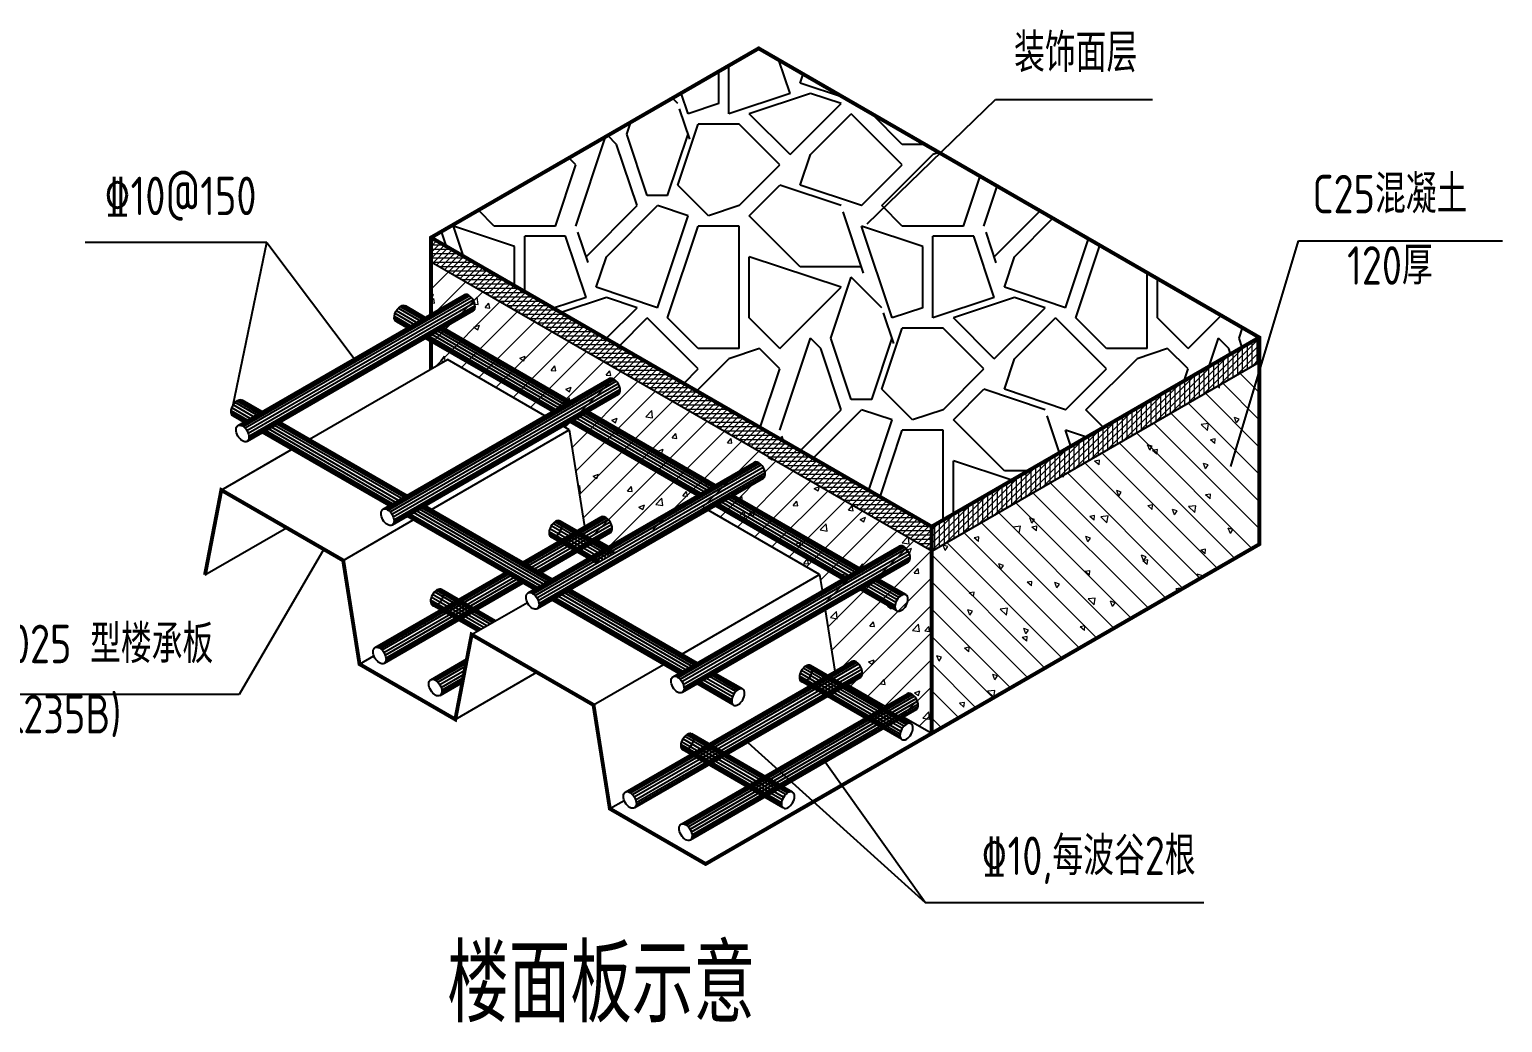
# Model space of a CAD drawing. Extents: x 180850 to 1399066, y 48356 to 327880.
# Drawn here: x 636284 to 653511, y 155630 to 167243 of the extents above; entities that cross this region are included whole.
import ezdxf
from ezdxf.enums import TextEntityAlignment as Align

# ---------------------------------------------------------------- set-up
doc = ezdxf.new("R2010")
doc.units = 0
doc.header["$LTSCALE"] = 1000
for name, color, linetype in [('NUM', 7, 'Continuous'), ('PZ', 202, 'Continuous'), ('REIN', 1, 'Continuous'), ('TEXT', 7, 'Continuous'), ('THICK', 6, 'Continuous'), ('YCX', 90, 'Continuous')]:
    doc.layers.add(name, color=color, linetype=linetype)
doc.layers.add('轮廓线', color=3, linetype='Continuous', lineweight=9)
doc.styles.add('TSSD_Norm', font='tssdeng.shx', dxfattribs={"bigfont": 'hztxt.shx'})

msp = doc.modelspace()

# ---------------------------------------------------------------- hatches: boundary and pattern name
at = {"layer": '轮廓线'}
h = msp.add_hatch(dxfattribs=at)
h.set_pattern_fill('木板', color=72, scale=40.5, style=0)
h.set_pattern_definition([(0, (508552.78, 203605.004), (0, 50.625), []), (45, (508552.78, 203605.004), (-35.79728, 35.79728), [])])
h.paths.add_polyline_path([(646834.98, 161141.8), (646834.98, 161429.49), (640980.13, 164809.78), (640980.13, 164522.09)])
h = msp.add_hatch(dxfattribs=at)
h.set_pattern_fill('木板', color=72, scale=45, angle=45, style=0)
h.set_pattern_definition([(45, (508552.78, 203605.004), (-39.774756, 39.774756), []), (90, (508552.78, 203605.004), (-56.25, 1e-14), [])])
h.paths.add_polyline_path([(650666.35, 163353.84), (650666.35, 163455.21, -0.72674955), (650655.78, 163487.78, -0.15824556), (650666.35, 163491.21), (650666.35, 163641.53), (646834.98, 161429.49), (646834.98, 161141.8)])

# ---------------------------------------------------------------- linework, layer by layer
at = {"layer": 'PZ', "color": 72, "true_color": 0x62cf02}
for p, q in [((644463.12, 166256.5), (644463.12, 166820.69)), ((645179.07, 166495.15), (645049.27, 166884.56)), ((644343.8, 166375.83), (644343.8, 166751.8)), ((645298.39, 166614.48), (645333.68, 166720.35)), ((645815.77, 166442.02), (645298.41, 166614.47)), ((643866.5, 166375.83), (643802.85, 166439.48)), ((643985.83, 166256.51), (643905.15, 166498.54)), ((645179.06, 166495.15), (644463.14, 166256.51)), ((645417.71, 166495.15), (644701.79, 166256.51)), ((645775.69, 166375.83), (645417.73, 166495.15)), ((644005.53, 165958.73), (643886.21, 166316.7)), ((644343.79, 166375.83), (643985.83, 166256.51)), ((645179.07, 165779.21), (644701.77, 166256.51)), ((645179.07, 165779.21), (645775.69, 166375.83)), ((645417.72, 165779.21), (645895.01, 166256.51)), ((646491.64, 165659.89), (645895.01, 166256.51)), ((646133.66, 166256.51), (646134.22, 166258.17)), ((646491.64, 165898.53), (646133.66, 166256.51)), ((643269.88, 166017.86), (643316.9, 166158.92)), ((643866.5, 165421.24), (644105.14, 166137.17)), ((644582.44, 166137.18), (644105.15, 166137.18)), ((645059.74, 165659.89), (644582.45, 166137.18)), ((642673.26, 164943.94), (643021.38, 165988.3)), ((643150.56, 165898.53), (643046.37, 166002.72)), ((643508.53, 165301.91), (643269.89, 166017.84)), ((643747.18, 165301.92), (643985.82, 166017.84)), ((642673.26, 165659.89), (642592.48, 165740.67)), ((643389.21, 165182.59), (643150.56, 165898.51)), ((645298.39, 165421.24), (645417.71, 165779.2)), ((646252.99, 165182.59), (646849.61, 165779.21)), ((646757.12, 165898.53), (646491.63, 165898.53)), ((646922, 165803.34), (646849.62, 165779.21)), ((642434.61, 164943.94), (642673.25, 165659.87)), ((644582.45, 165182.59), (645059.74, 165659.89)), ((646014.34, 165182.59), (646491.64, 165659.89)), ((644224.47, 165063.26), (643866.5, 165421.24)), ((644701.77, 165063.26), (645059.74, 165421.24)), ((645775.69, 165182.59), (645059.76, 165421.23)), ((646014.34, 165182.59), (645298.41, 165421.23)), ((647207.58, 164943.94), (647401.72, 165526.37)), ((647446.23, 164943.94), (647601.86, 165410.82)), ((643747.17, 165301.91), (643508.52, 165301.91)), ((641718.67, 164943.94), (641533.4, 165129.21)), ((642792.58, 164585.97), (643389.2, 165182.59)), ((643031.23, 164585.97), (643627.85, 165182.59)), ((643627.85, 163989.35), (643985.83, 165063.27)), ((643985.82, 165063.27), (643627.86, 165182.59)), ((644582.44, 165182.59), (644224.48, 165063.27)), ((645298.39, 164466.64), (644701.77, 165063.26)), ((646038.29, 164394.79), (645799.65, 165110.71)), ((646491.64, 164943.94), (646252.99, 165182.59)), ((647565.55, 164585.97), (648101.78, 165122.19)), ((641161.98, 164704.79), (641103.29, 164880.89)), ((641359, 164591.05), (641241.37, 164943.94)), ((641957.31, 164705.29), (641241.39, 164943.93)), ((642434.61, 164943.94), (641718.66, 164943.94)), ((642195.96, 164943.94), (641718.66, 164943.94)), ((642815.83, 164516.21), (642696.51, 164874.18)), ((643747.18, 163870.03), (644105.15, 164943.94)), ((644582.44, 164943.94), (644105.15, 164943.94)), ((644582.45, 163512.05), (644582.45, 164943.94)), ((646372.31, 163870.02), (646014.34, 164943.94)), ((646730.28, 164705.29), (646014.36, 164943.93)), ((647207.58, 164943.94), (646491.63, 164943.94)), ((646968.93, 164943.94), (646491.63, 164943.94)), ((647589.79, 164513.27), (647470.47, 164871.23)), ((647804.2, 164585.97), (648253.08, 165034.84)), ((641957.31, 164245.61), (641957.31, 164705.29)), ((642553.93, 164824.62), (642076.64, 164824.62)), ((642076.64, 164176.72), (642076.64, 164824.61)), ((642792.58, 164108.67), (642553.94, 164824.59)), ((646730.28, 163989.34), (646730.28, 164705.29)), ((647326.9, 164824.62), (646849.61, 164824.62)), ((646849.61, 163870.02), (646849.61, 164824.61)), ((647565.55, 164108.67), (647326.91, 164824.59)), ((648400.82, 163989.35), (648669.23, 164794.57)), ((648520.15, 163870.03), (648802.65, 164717.54)), ((642911.91, 164228), (643031.23, 164585.96)), ((644701.77, 163870.02), (644701.77, 164585.97)), ((645775.69, 164228), (644701.77, 164585.97)), ((647684.88, 164228), (647804.2, 164585.96)), ((646014.34, 164466.64), (645298.39, 164466.64)), ((649355.42, 163512.05), (649355.42, 164398.4)), ((643627.85, 163989.35), (642911.93, 164227.99)), ((645059.74, 163512.05), (645775.69, 164227.99)), ((645656.37, 163631.38), (645895.01, 164347.3)), ((646252.99, 163989.35), (645895.01, 164347.32)), ((648400.82, 163989.35), (647684.9, 164227.99)), ((649474.74, 163870.02), (649474.74, 164329.51)), ((642792.58, 164108.67), (642413.41, 163982.28)), ((643031.23, 164108.67), (642500.76, 163931.85)), ((643389.2, 163989.35), (643031.24, 164108.67)), ((647565.55, 164108.67), (646849.63, 163870.03)), ((647804.2, 164108.67), (647088.27, 163870.03)), ((648162.17, 163989.35), (647804.21, 164108.67)), ((643027.56, 163627.7), (643389.2, 163989.35)), ((643178.86, 163540.35), (643508.53, 163870.02)), ((644105.15, 163273.4), (643508.53, 163870.02)), ((644105.15, 163512.05), (643747.18, 163870.02)), ((645059.74, 163512.05), (644701.77, 163870.02)), ((646392.28, 163571.48), (646272.95, 163929.44)), ((646730.28, 163989.34), (646372.32, 163870.02)), ((647565.55, 163392.72), (647088.26, 163870.02)), ((647565.55, 163392.72), (648162.18, 163989.35)), ((647804.2, 163392.72), (648281.5, 163870.02)), ((648878.12, 163273.4), (648281.5, 163870.02)), ((648878.12, 163512.05), (648520.15, 163870.02)), ((649832.72, 163512.05), (649474.74, 163870.02)), ((649832.72, 163512.05), (650219.94, 163899.27)), ((646252.99, 163034.76), (646491.63, 163750.68)), ((646968.93, 163750.7), (646491.63, 163750.7)), ((647446.23, 163273.4), (646968.93, 163750.7)), ((650429.34, 163631.38), (650470.43, 163754.65)), ((644582.44, 163512.05), (644105.15, 163512.05)), ((644821.09, 163512.05), (644463.13, 163392.73)), ((645059.74, 163273.4), (644821.1, 163512.05)), ((645059.75, 162557.46), (645417.72, 163631.38)), ((645537.04, 163512.05), (645417.72, 163631.37)), ((645775.69, 162796.1), (645537.05, 163512.03)), ((645895.02, 162915.43), (645656.37, 163631.35)), ((646133.66, 162915.43), (646372.31, 163631.36)), ((649355.41, 163512.05), (648878.12, 163512.05)), ((649594.06, 163512.05), (649236.1, 163392.73)), ((649832.72, 163273.4), (649594.07, 163512.05)), ((650081.52, 163303.88), (650190.69, 163631.38)), ((650310.01, 163512.05), (650190.69, 163631.37)), ((650331.33, 163448.11), (650310.02, 163512.03)), ((650464.75, 163525.14), (650429.34, 163631.35)), ((644086.64, 163016.24), (644463.12, 163392.72)), ((647684.88, 163034.76), (647804.2, 163392.72)), ((648639.47, 162796.1), (649236.09, 163392.72)), ((643935.34, 163103.59), (644105.15, 163273.4)), ((644830.81, 162586.6), (645059.74, 163273.38)), ((646968.93, 162796.1), (647446.23, 163273.4)), ((648400.82, 162796.1), (648878.12, 163273.4)), ((649786, 163133.26), (649832.71, 163273.38)), ((646610.96, 162676.78), (646252.99, 163034.75)), ((647088.26, 162676.78), (647446.23, 163034.75)), ((648162.17, 162796.1), (647446.25, 163034.75)), ((648400.82, 162796.1), (647684.9, 163034.75)), ((646133.66, 162915.43), (645895.01, 162915.43)), ((645297.02, 162317.43), (645775.69, 162796.1)), ((645448.31, 162230.08), (646014.34, 162796.1)), ((646372.31, 162676.78), (646014.35, 162796.1)), ((646098.32, 161854.8), (646372.31, 162676.78)), ((646968.93, 162796.1), (646610.97, 162676.78)), ((647684.88, 162080.16), (647088.26, 162676.78)), ((648330, 162292.64), (648186.39, 162723.46)), ((648845.38, 162590.2), (648639.47, 162796.1)), ((645102.27, 162429.87), (645083.25, 162486.92)), ((646231.74, 161777.77), (646491.64, 162557.46)), ((646968.93, 162557.45), (646491.63, 162557.45)), ((646968.93, 161506.83), (646968.93, 162557.45)), ((648463.42, 162369.67), (648400.82, 162557.45)), ((648646.71, 162475.49), (648400.84, 162557.45)), ((647088.26, 161575.72), (647088.26, 162199.48)), ((647773.2, 161971.17), (647088.26, 162199.48)), ((647961.97, 162080.16), (647684.88, 162080.16))]:
    msp.add_line(p, q, dxfattribs=at)
at = {"layer": 'PZ', "extrusion": (-0.707107, -0.408248, 0.57735)}
for p, q in [((646834.98, 161141.8), (640980.13, 164522.09)), ((643052.15, 161194.97), (642922.95, 161269.57)), ((646289.23, 159326.04), (645850.37, 159579.42)), ((646834.98, 159010.96), (646502.73, 159202.78))]:
    msp.add_line(p, q, dxfattribs=at)
at = {"layer": 'PZ', "extrusion": (0.707107, -0.408248, 0.57735)}
msp.add_line((646834.98, 161141.8), (650666.35, 163353.84), dxfattribs=at)
at = {"layer": 'PZ', "const_width": 45}
for points in [[(646834.98, 159010.96), (650666.35, 161223), (650666.35, 163641.53), (644811.51, 167021.83), (640980.13, 164809.78), (640980.13, 163915.98)], [(646834.98, 161429.49), (640980.13, 164809.78)]]:
    msp.add_lwpolyline(points, dxfattribs=at)
at = {"layer": 'PZ'}
for points in [[(646834.98, 159010.96, 45, 45, 0), (646834.98, 161429.49, 45, 45, 0), (650666.35, 163641.53, 0, 0, 0)], [(640980.13, 163591.16, 45, 45, 0), (640980.13, 163273.07, 0, 0, 0)]]:
    msp.add_lwpolyline(points, format="xyseb", dxfattribs=at)
at = {"layer": 'REIN'}
for p, q in [((643019.57, 161070.24), (642384.55, 161436.92)), ((643055.08, 161090.74), (642406.24, 161465.39)), ((643082.12, 161106.35), (642427.86, 161484.13)), ((643102.24, 161117.97), (642448.86, 161495.25)), ((643115.54, 161125.65), (642468.66, 161499.17)), ((643121.43, 161129.05), (642488.2, 161494.67)), ((643121.44, 161129.05), (642488.94, 161494.27)), ((642949.85, 161029.99), (642360.65, 161370.21)), ((642928.89, 161017.89), (642360.84, 161345.89)), ((642915.97, 161010.43), (642365.76, 161328.13)), ((642984, 161049.71), (642368.97, 161404.84)), ((642907.94, 161005.79), (642378.37, 161311.58)), ((641564.05, 160229.9), (640974.85, 160570.11)), ((641598.2, 160249.61), (640983.17, 160604.75)), ((641633.77, 160270.15), (640998.74, 160636.82)), ((641669.27, 160290.65), (641020.44, 160665.3)), ((641696.31, 160306.26), (641042.05, 160684.04)), ((641716.44, 160317.88), (641063.05, 160695.16)), ((641729.74, 160325.56), (641082.86, 160699.08)), ((641735.62, 160328.96), (641102.4, 160694.58)), ((641735.63, 160328.96), (641103.14, 160694.17)), ((641543.09, 160217.79), (640975.04, 160545.8)), ((641530.17, 160210.34), (640979.96, 160528.04)), ((641522.14, 160205.7), (640992.57, 160511.48)), ((646473.15, 159035.21), (645296.39, 159714.69)), ((646488.73, 159067.29), (645311.97, 159746.77)), ((646510.43, 159095.76), (645333.67, 159775.24)), ((646532.04, 159114.5), (645355.28, 159793.99)), ((646553.04, 159125.62), (645376.28, 159805.1)), ((646572.85, 159129.54), (645396.08, 159809.02)), ((646593.77, 159124.27), (645415.62, 159804.53)), ((646593.77, 159124.27), (645416.36, 159804.12)), ((646464.84, 159000.57), (645288.08, 159680.06)), ((646465.02, 158976.26), (645288.26, 159655.74)), ((646469.94, 158958.5), (645293.18, 159637.99)), ((646482.55, 158941.95), (645305.79, 159621.43)), ((645079.03, 158200.48), (643902.27, 158879.96)), ((645079.22, 158176.16), (643902.46, 158855.65)), ((645084.14, 158158.41), (643907.38, 158837.89)), ((645087.35, 158235.11), (643910.59, 158914.6)), ((645102.93, 158267.19), (643926.16, 158946.67)), ((645124.62, 158295.66), (643947.86, 158975.15)), ((645146.24, 158314.41), (643969.48, 158993.89)), ((645167.24, 158325.53), (643990.48, 159005.01)), ((645187.04, 158329.45), (644010.28, 159008.93)), ((645207.96, 158324.17), (644029.82, 159004.43)), ((645207.96, 158324.17), (644030.56, 159004.03)), ((645096.75, 158141.85), (643919.99, 158821.34))]:
    msp.add_line(p, q, dxfattribs=at)
at = {"layer": 'REIN', "extrusion": (0, 0, -1)}
for centre in [(642435.88, 161401.44), (641050.08, 160601.35), (645363.3, 159711.3), (643977.5, 158911.2), (646540.06, 159031.81), (645154.26, 158231.72)]:
    msp.add_ellipse(centre, major_axis=(-53.34, -92.66), ratio=0.58227377, dxfattribs=at)
at = {"layer": 'THICK', "color": 4}
for p, q in [((638721.38, 162611.73), (641365.95, 164138.76)), ((638742.3, 162617), (641386.88, 164144.03)), ((638762.11, 162613.08), (641406.68, 164140.11)), ((638783.11, 162601.97), (641427.68, 164128.99)), ((638804.72, 162583.22), (641449.29, 164110.25)), ((638826.42, 162554.75), (641470.99, 164081.78)), ((638841.99, 162522.67), (641486.57, 164049.7)), ((638850.31, 162488.04), (641494.88, 164015.06)), ((638832.59, 162429.41), (641477.17, 163956.44)), ((638845.2, 162445.97), (641489.78, 163972.99)), ((638850.12, 162463.72), (641494.7, 163990.75)), ((640417.54, 161632.45), (643062.11, 163159.48)), ((640438.46, 161637.73), (643083.03, 163164.75)), ((640458.26, 161633.8), (643102.84, 163160.83)), ((640479.26, 161622.69), (643123.84, 163149.71)), ((640500.88, 161603.94), (643145.45, 163130.97)), ((640522.58, 161575.47), (643167.15, 163102.5)), ((640528.75, 161450.13), (643173.33, 162977.16)), ((640538.15, 161543.39), (643182.73, 163070.42)), ((640541.36, 161466.69), (643185.94, 162993.71)), ((640546.28, 161484.44), (643190.86, 163011.47)), ((640546.47, 161508.76), (643191.04, 163035.79)), ((642113.77, 160653.13), (644758.35, 162180.16)), ((642134.69, 160658.41), (644779.27, 162185.43)), ((642154.5, 160654.48), (644799.07, 162181.51)), ((642175.5, 160643.37), (644820.07, 162170.39)), ((642197.11, 160624.62), (644841.69, 162151.65)), ((642218.81, 160596.15), (644863.38, 162123.18)), ((642224.98, 160470.81), (644869.56, 161997.84)), ((642234.38, 160564.07), (644878.96, 162091.1)), ((642237.59, 160487.37), (644882.17, 162014.39)), ((642242.51, 160505.12), (644887.09, 162032.15)), ((642242.7, 160529.44), (644887.27, 162056.47)), ((643809.53, 159674.09), (646454.11, 161201.11)), ((643830.45, 159679.36), (646475.03, 161206.38)), ((643850.26, 159675.44), (646494.83, 161202.46)), ((643871.26, 159664.32), (646515.83, 161191.35)), ((643892.87, 159645.58), (646537.44, 161172.6)), ((643914.57, 159617.1), (646559.14, 161144.13)), ((643930.14, 159585.03), (646574.72, 161112.05)), ((643938.46, 159550.39), (646583.03, 161077.42)), ((643920.74, 159491.77), (646565.32, 161018.79)), ((643933.35, 159508.32), (646577.93, 161035.35)), ((643938.27, 159526.08), (646582.85, 161053.1))]:
    msp.add_line(p, q, dxfattribs=at)
at = {"layer": 'THICK', "color": 70}
for p, q in [((640893.16, 163865.76), (640639.57, 164012.18)), ((640906.46, 163873.43), (640659.64, 164015.95)), ((640912.02, 163876.65), (640679.52, 164010.89)), ((640740.78, 163777.77), (640550.99, 163887.36)), ((640719.82, 163765.66), (640551.07, 163863.1)), ((640706.9, 163758.21), (640555.82, 163845.45)), ((640774.93, 163797.49), (640559.38, 163921.95)), ((640810.49, 163818.02), (640575.02, 163953.99)), ((640846, 163838.52), (640596.78, 163982.42)), ((640873.03, 163854.13), (640618.46, 164001.13)), ((640698.87, 163753.57), (640579.22, 163822.66)), ((642470.99, 162818.15), (640988.41, 163674.22)), ((642506.55, 162838.69), (641023.97, 163694.75)), ((642542.06, 162859.19), (641059.48, 163715.25)), ((642569.09, 162874.8), (641086.52, 163730.87)), ((642589.22, 162886.42), (641106.64, 163742.49)), ((642602.52, 162894.1), (641119.94, 163750.17)), ((642608.18, 162897.37), (641125.52, 163753.39)), ((642394.93, 162774.23), (640912.35, 163630.3)), ((642402.96, 162778.87), (640920.38, 163634.94)), ((642415.88, 162786.33), (640933.3, 163642.4)), ((642436.84, 162798.43), (640954.26, 163654.5)), ((638865.85, 162695.15), (638650.19, 162819.67)), ((638901.42, 162715.69), (638665.83, 162851.72)), ((638936.92, 162736.19), (638687.59, 162880.15)), ((638963.96, 162751.8), (638709.28, 162898.86)), ((638984.08, 162763.42), (638730.38, 162909.91)), ((638997.38, 162771.1), (638750.45, 162913.68)), ((639002.95, 162774.31), (638770.33, 162908.62)), ((638831.7, 162675.43), (638641.8, 162785.09)), ((638810.74, 162663.33), (638641.88, 162760.83)), ((638797.83, 162655.87), (638646.63, 162743.18)), ((638789.79, 162651.23), (638670.03, 162720.39)), ((640660.02, 161772.46), (639177.44, 162628.53)), ((640680.14, 161784.08), (639197.57, 162640.15)), ((640693.44, 161791.76), (639210.86, 162647.83)), ((640699.11, 161795.03), (639216.44, 162651.05)), ((644091.06, 161794.86), (642608.41, 162650.97)), ((644099.09, 161799.49), (642616.44, 162655.6)), ((644112.01, 161806.95), (642629.36, 162663.06)), ((644132.97, 161819.06), (642650.32, 162675.17)), ((644167.12, 161838.77), (642684.47, 162694.88)), ((644202.68, 161859.31), (642720.03, 162715.42)), ((644238.19, 161879.81), (642755.54, 162735.92)), ((644265.23, 161895.42), (642782.58, 162751.53)), ((644285.35, 161907.04), (642802.7, 162763.15)), ((644298.65, 161914.72), (642816, 162770.83)), ((644304.41, 161918.05), (642821.68, 162774.11)), ((640485.85, 161671.9), (639003.28, 162527.97)), ((640493.89, 161676.54), (639011.31, 162532.6)), ((640506.8, 161683.99), (639024.22, 162540.06)), ((640527.76, 161696.1), (639045.19, 162552.17)), ((640561.91, 161715.82), (639079.33, 162571.88)), ((640597.48, 161736.35), (639114.9, 162592.42)), ((640632.98, 161756.85), (639150.4, 162612.92)), ((644304.54, 161918.12), (643890.14, 162157.41)), ((645960.89, 160916.32), (644478.71, 161772.15)), ((645981.01, 160927.94), (644498.83, 161783.77)), ((645994.31, 160935.62), (644512.13, 161791.45)), ((646000.17, 160939), (644517.91, 161794.79)), ((646000.2, 160939.02), (644518.03, 161794.86)), ((642293.61, 160756.97), (640810.96, 161613.08)), ((642329.11, 160777.47), (640846.46, 161633.58)), ((642356.15, 160793.09), (640873.5, 161649.2)), ((642376.28, 160804.71), (640893.63, 161660.82)), ((642389.57, 160812.39), (640906.92, 161668.49)), ((642395.34, 160815.71), (640912.6, 161671.77)), ((645786.72, 160815.75), (644304.54, 161671.59)), ((645794.75, 160820.39), (644312.58, 161676.23)), ((645807.67, 160827.85), (644325.49, 161683.68)), ((645828.63, 160839.95), (644346.45, 161695.79)), ((645862.78, 160859.67), (644380.6, 161715.5)), ((645898.34, 160880.2), (644416.17, 161736.04)), ((645933.85, 160900.7), (644451.67, 161756.54)), ((642181.99, 160692.52), (640699.34, 161548.63)), ((642190.02, 160697.16), (640707.37, 161553.27)), ((642202.93, 160704.62), (640720.28, 161560.72)), ((642223.9, 160716.72), (640741.25, 161572.83)), ((642258.04, 160736.44), (640775.39, 161592.55)), ((642395.47, 160815.79), (641980.96, 161055.14)), ((646414.11, 160541.32), (646076.26, 160736.4)), ((646429.68, 160573.4), (646111.83, 160756.94)), ((646451.38, 160601.87), (646147.33, 160777.44)), ((646472.99, 160620.62), (646174.37, 160793.05)), ((646493.99, 160631.73), (646194.49, 160804.67)), ((646513.8, 160635.65), (646207.79, 160812.35)), ((646534.72, 160630.38), (646213.67, 160815.74)), ((646534.72, 160630.38), (646213.68, 160815.75)), ((643877.65, 159713.42), (642395.47, 160569.25)), ((643885.68, 159718.05), (642403.5, 160573.89)), ((643898.59, 159725.51), (642416.41, 160581.35)), ((643919.56, 159737.62), (642437.38, 160593.45)), ((643953.7, 159757.33), (642471.52, 160613.17)), ((643989.27, 159777.87), (642507.09, 160633.71)), ((644024.77, 159798.37), (642542.59, 160654.21)), ((644051.81, 159813.98), (642569.63, 160669.82)), ((644071.93, 159825.6), (642589.76, 160681.44)), ((644085.23, 159833.28), (642603.06, 160689.12)), ((644091.1, 159836.67), (642608.83, 160692.45)), ((644091.13, 159836.68), (642608.95, 160692.52)), ((646423.51, 160448.06), (646000.2, 160692.48)), ((646410.9, 160464.62), (646008.23, 160697.12)), ((646405.98, 160482.37), (646021.15, 160704.58)), ((646405.79, 160506.69), (646042.11, 160716.68)), ((644584.81, 159529.46), (644285.42, 159702.33)), ((644604.61, 159533.38), (644298.71, 159710.01)), ((644625.53, 159528.11), (644304.59, 159713.41)), ((644625.53, 159528.11), (644304.61, 159713.42)), ((644514.32, 159345.79), (644091.13, 159590.15)), ((644501.71, 159362.35), (644099.16, 159594.79)), ((644496.79, 159380.1), (644112.07, 159602.24)), ((644496.6, 159404.42), (644133.04, 159614.35)), ((644504.92, 159439.05), (644167.18, 159634.06)), ((644520.49, 159471.13), (644202.75, 159654.6)), ((644542.19, 159499.6), (644238.25, 159675.1)), ((644563.81, 159518.35), (644265.29, 159690.71))]:
    msp.add_line(p, q, dxfattribs=at)
at = {"layer": 'THICK'}
for p, q in [((639559.6, 162452.93), (641171.05, 163383.3)), ((638527.29, 161856.92), (639346.41, 162329.84))]:
    msp.add_line(p, q, dxfattribs=at)
at = {"layer": 'THICK', "extrusion": (0.707107, -0.408248, 0.57735)}
for p, q in [((642310.46, 162725.46), (641171.05, 163383.3)), ((642596.58, 162560.27), (642523.95, 162602.2)), ((642596.58, 162560.27), (642774.49, 161430.38)), ((645524, 160870.12), (644220.19, 161622.88)), ((645524, 160870.12), (645553.75, 160681.23)), ((645589.33, 160455.24), (645701.91, 159740.23))]:
    msp.add_line(p, q, dxfattribs=at)
at = {"layer": 'THICK', "extrusion": (0, 0.816497, 0.57735)}
for p, q in [((640985.13, 161629.9), (642596.58, 162560.27)), ((639952.82, 161033.89), (640771.85, 161506.76)), ((638336.37, 160864.88), (639290.96, 161416.01)), ((643912.55, 159939.75), (645524, 160870.12)), ((641454.71, 160166.77), (642106.5, 160543.08)), ((640143.74, 159821.39), (640311.21, 159918.08)), ((641263.79, 159174.73), (642218.39, 159725.86)), ((642880.24, 159343.74), (643699.1, 159816.51)), ((643071.16, 158131.24), (643238.49, 158227.85))]:
    msp.add_line(p, q, dxfattribs=at)
at = {"layer": 'THICK', "color": 241}
for p, q in [((642052.64, 161013.57), (642968.46, 161542.38)), ((642058.53, 161010.17), (642989.38, 161547.65)), ((642071.83, 161002.49), (643009.18, 161543.73)), ((642091.96, 160990.87), (643030.18, 161532.62)), ((642119, 160975.26), (643051.8, 161513.87)), ((642154.51, 160954.76), (643073.5, 161485.4)), ((642190.07, 160934.22), (643089.07, 161453.32)), ((642224.22, 160914.51), (643097.39, 161418.69)), ((642245.19, 160902.4), (643097.2, 161394.37)), ((642258.1, 160894.95), (643092.28, 161376.62)), ((642266.13, 160890.31), (643079.67, 161360.06)), ((640323.88, 160015.35), (641839.31, 160890.39)), ((640344.8, 160020.63), (641845.2, 160886.99)), ((640364.61, 160016.71), (641858.5, 160879.31)), ((640385.61, 160005.59), (641878.63, 160867.69)), ((640407.22, 159986.85), (641905.66, 160852.07)), ((640428.92, 159958.37), (641941.17, 160831.57)), ((640435.1, 159833.03), (642052.79, 160767.12)), ((640444.5, 159926.3), (641976.73, 160811.04)), ((640447.71, 159849.59), (642044.76, 160771.76)), ((640452.63, 159867.35), (642031.84, 160779.22)), ((640452.81, 159891.66), (642010.88, 160791.32)), ((640976.24, 159638.72), (641400.2, 159883.52)), ((640997.16, 159643.99), (641398.73, 159875.87)), ((641016.96, 159640.07), (641395.4, 159858.59)), ((641037.96, 159628.95), (641390.37, 159832.44)), ((641059.58, 159610.21), (641383.61, 159797.31)), ((641081.27, 159581.74), (641374.73, 159751.19)), ((641096.85, 159549.66), (641365.84, 159704.98)), ((643251.31, 158325.21), (645895.88, 159852.23)), ((643272.23, 158330.48), (645916.8, 159857.51)), ((643292.03, 158326.56), (645936.61, 159853.59)), ((643313.03, 158315.44), (645957.61, 159842.47)), ((643334.64, 158296.7), (645979.22, 159823.72)), ((643356.34, 158268.23), (646000.92, 159795.25)), ((643371.92, 158236.15), (646016.49, 159763.17)), ((643380.05, 158177.2), (646024.62, 159704.22)), ((643380.23, 158201.52), (646024.81, 159728.54)), ((641087.45, 159456.4), (641346.82, 159606.17)), ((641100.06, 159472.96), (641348.83, 159616.6)), ((641104.98, 159490.71), (641352.06, 159633.38)), ((641105.16, 159515.03), (641357.3, 159660.62)), ((643362.52, 158142.89), (646007.09, 159669.91)), ((643375.13, 158159.44), (646019.7, 159686.47)), ((643903.66, 157948.57), (646548.23, 159475.6)), ((643924.58, 157953.84), (646569.15, 159480.87)), ((643944.38, 157949.92), (646588.96, 159476.95)), ((643965.38, 157938.81), (646609.96, 159465.83)), ((643987, 157920.06), (646631.57, 159447.09)), ((644008.7, 157891.59), (646653.27, 159418.62)), ((644024.27, 157859.51), (646668.85, 159386.54)), ((644014.87, 157766.25), (646659.45, 159293.28)), ((644027.48, 157782.81), (646672.06, 159309.83)), ((644032.4, 157800.56), (646676.98, 159327.59)), ((644032.59, 157824.88), (646677.16, 159351.91))]:
    msp.add_line(p, q, dxfattribs=at)
at = {"layer": 'THICK', "extrusion": (-0.707107, -0.408248, 0.57735)}
msp.add_line((641454.71, 160166.77), (641263.79, 159174.73), dxfattribs=at)
at = {"layer": 'THICK'}
msp.add_lwpolyline([(646834.98, 159010.96, 45, 45, 0), (644191.21, 157484.58, 45, 45, 0), (643071.16, 158131.24, 45, 45, 0), (642880.24, 159343.74, 45, 45, 0), (641454.71, 160166.77, 45, 45, 0), (641263.79, 159174.73, 45, 45, 0), (640143.74, 159821.39, 45, 45, 0), (639952.82, 161033.89, 45, 45, 0), (638527.29, 161856.92, 45, 45, 0), (638336.37, 160864.88, 0, 0, 0)], format="xyseb", dxfattribs=at)
at = {"layer": 'THICK', "color": 70, "extrusion": (0, 0, -1)}
for centre in [(640626.17, 163918.22), (638716.98, 162815.95)]:
    msp.add_ellipse(centre, major_axis=(-53.34, -92.66), ratio=0.58227377, start_param=6.17075867, end_param=9.42624974, dxfattribs=at)
at = {"layer": 'THICK', "color": 4}
for centre, start_param, end_param in [((641419.66, 164046.3), 6.20421721, 9.43147656), ((641418.85, 164045.65), 6.18766292, 6.3802385), ((643115.82, 163067.02), 6.20421721, 9.43147656), ((643115.01, 163066.38), 6.18766292, 6.3802385), ((644812.05, 162087.7), 6.20421721, 9.43147656), ((644811.24, 162087.06), 6.18766292, 6.3802385), ((646507.81, 161108.66), 6.20421721, 9.43147656), ((646507, 161108.01), 6.18766292, 6.3802385)]:
    msp.add_ellipse(centre, major_axis=(53.34, -92.66), ratio=0.58227377, start_param=start_param, end_param=end_param, dxfattribs=at)
for centre in [(638775.08, 162519.28), (640471.24, 161540), (642167.47, 160560.68), (643863.23, 159581.63)]:
    msp.add_ellipse(centre, major_axis=(53.34, -92.66), ratio=0.58227377, dxfattribs=at)
at = {"layer": 'THICK', "color": 241}
for centre in [(643022.16, 161449.93), (645949.58, 159759.78), (646601.94, 159383.14)]:
    msp.add_ellipse(centre, major_axis=(53.34, -92.66), ratio=0.58227377, start_param=6.20421721, end_param=9.43147656, dxfattribs=at)
at = {"layer": 'THICK', "color": 70, "extrusion": (0, 0, -1)}
for centre in [(646481.02, 160537.93), (644571.83, 159435.66)]:
    msp.add_ellipse(centre, major_axis=(-53.34, -92.66), ratio=0.58227377, dxfattribs=at)
at = {"layer": 'THICK', "color": 241}
for centre in [(640377.59, 159922.9), (641029.94, 159546.27), (643305.01, 158232.75), (643957.36, 157856.12)]:
    msp.add_ellipse(centre, major_axis=(53.34, -92.66), ratio=0.58227377, dxfattribs=at)
at = {"layer": 'YCX'}
for p, q in [((646079.93, 164969.38), (647582.43, 166424.98)), ((647582.43, 166424.98), (649416.72, 166424.98)), ((639058.15, 164750.45), (636936.06, 164750.45)), ((638665.83, 162851.72), (639058.15, 164750.45)), ((639058.15, 164750.45), (640105.39, 163365.48)), ((650332.75, 162131.37), (651124.96, 164771.85)), ((651124.96, 164771.85), (653511, 164771.85)), ((639727.01, 161164.26), (638737.08, 159466.71)), ((638737.08, 159466.71), (633111.91, 159466.71)), ((644684.81, 158906.4), (646759.41, 157033.63)), ((646759.41, 157033.63), (645590.2, 158675.87)), ((646759.41, 157033.63), (650019.09, 157033.63))]:
    msp.add_line(p, q, dxfattribs=at)
at = {"layer": '轮廓线', "color": 72, "true_color": 0x62cf02}
for p, q in [((640980.13, 164205.41), (641180.9, 164406.18)), ((640980.13, 163887.21), (641382.63, 164289.71)), ((640980.13, 163569.01), (641584.36, 164173.24)), ((640980.13, 164136.12), (641007.61, 164146.67)), ((640980.13, 164098.5), (640989.36, 164092.28)), ((640980.13, 164060.87), (641011.2, 164097.9)), ((640980.13, 164045.11), (641021.61, 164041.48)), ((640989.32, 164092.18), (641007.57, 164146.57)), ((641021.57, 164041.38), (641011.17, 164097.79)), ((641032.79, 163303.47), (641786.09, 164056.77)), ((641450.19, 164037.67), (641520.29, 164110.73)), ((641450.19, 164037.67), (641530.23, 164025.26)), ((641530.2, 164025.18), (641520.25, 164110.65)), ((641613.35, 163989.71), (641656.73, 164041.42)), ((641667.11, 163984.9), (641656.7, 164041.31)), ((641335.73, 163288.22), (641987.82, 163940.31)), ((641613.35, 163989.71), (641667.14, 163985)), ((641481.81, 163760.12), (641544.82, 163784.31)), ((641481.81, 163760.12), (641526.57, 163729.93)), ((641526.54, 163729.82), (641544.79, 163784.21)), ((641537.46, 163171.75), (642189.55, 163823.84)), ((641739.19, 163055.28), (642391.28, 163707.37)), ((641940.92, 162938.81), (642593.01, 163590.9)), ((641092.69, 163369.21), (641136.08, 163420.92)), ((641092.69, 163369.21), (641139.56, 163365.11)), ((641145.67, 163368.64), (641136.04, 163420.82)), ((641738.22, 163312.74), (641781.61, 163364.45)), ((641791.98, 163307.93), (641781.58, 163364.34)), ((642019.02, 163397.76), (642082.04, 163421.95)), ((642019.02, 163397.76), (642063.79, 163367.57)), ((642063.76, 163367.46), (642082.01, 163421.85)), ((642142.65, 162822.34), (642794.74, 163474.43)), ((642344.38, 162705.87), (642996.47, 163357.96)), ((650666.35, 163314.81), (650641.6, 163339.56)), ((641738.22, 163312.74), (641792.02, 163308.03)), ((642383.76, 163256.26), (642427.14, 163307.97)), ((642383.76, 163256.26), (642437.55, 163251.55)), ((642437.52, 163251.45), (642427.11, 163307.86)), ((642546.11, 162589.41), (643198.2, 163241.49)), ((643029.29, 163199.78), (643072.68, 163251.49)), ((643029.29, 163199.78), (643083.08, 163195.08)), ((643083.05, 163194.97), (643072.65, 163251.39)), ((650666.35, 162996.61), (650439.88, 163223.09)), ((642556.24, 163035.41), (642619.25, 163059.6)), ((642556.24, 163035.41), (642601.01, 163005.21)), ((642600.97, 163005.11), (642619.22, 163059.49)), ((642629.04, 162354.13), (643399.93, 163125.03)), ((642672.33, 162079.22), (643601.66, 163008.56)), ((650666.35, 162360.21), (650036.42, 162990.15)), ((650202.8, 163046.93), (650175.07, 163070.2)), ((650202.8, 163046.93), (650206.42, 163088.3)), ((650666.35, 162678.41), (650238.15, 163106.62)), ((642530.03, 162863.03), (642600.13, 162936.09)), ((642530.03, 162863.03), (642610.07, 162850.62)), ((642610.03, 162850.54), (642600.09, 162936.01)), ((642715.61, 161804.31), (643803.39, 162892.09)), ((650666.35, 162042.01), (649834.69, 162873.68)), ((642526.58, 162600.68), (642552.02, 162631)), ((642561.25, 162580.66), (642551.99, 162630.89)), ((642758.9, 161529.4), (644005.12, 162775.62)), ((642855.95, 161308.25), (644206.85, 162659.15)), ((643093.45, 162673.05), (643156.47, 162697.24)), ((643093.45, 162673.05), (643138.22, 162642.85)), ((643138.19, 162642.75), (643156.44, 162697.14)), ((643490.54, 162714.06), (643560.64, 162787.12)), ((643490.54, 162714.06), (643570.59, 162701.65)), ((643570.55, 162701.57), (643560.61, 162787.04)), ((650666.35, 161405.62), (649431.23, 162640.74)), ((650666.35, 161723.82), (649632.96, 162757.21)), ((650072.21, 162633.62), (649986.74, 162623.67)), ((650059.84, 162553.69), (650072.26, 162633.73)), ((650430.14, 162687.26), (650375.76, 162705.51)), ((650399.98, 162642.6), (650375.79, 162705.62)), ((650399.98, 162642.6), (650430.18, 162687.37)), ((643057.68, 161191.78), (644408.58, 162542.68)), ((643154.17, 162522.81), (643197.55, 162574.52)), ((643154.17, 162522.81), (643207.96, 162518.1)), ((643207.93, 162518), (643197.52, 162574.41)), ((643799.7, 162466.33), (643843.09, 162518.04)), ((643799.7, 162466.33), (643853.5, 162461.63)), ((643853.46, 162461.52), (643843.06, 162517.94)), ((644445.23, 162409.86), (644488.62, 162461.56)), ((644499, 162405.04), (644488.59, 162461.46)), ((650580.4, 161173.38), (649229.5, 162524.28)), ((650059.84, 162553.69), (649986.78, 162623.79)), ((650151, 162455.08), (650094.58, 162444.67)), ((650146.32, 162401.39), (650151.03, 162455.19)), ((643575.03, 161390.94), (644610.31, 162426.21)), ((643630.67, 162310.69), (643693.69, 162334.88)), ((643630.67, 162310.69), (643675.44, 162280.5)), ((643675.4, 162280.39), (643693.65, 162334.78)), ((644159.95, 161657.66), (644812.04, 162309.75)), ((644445.23, 162409.86), (644499.03, 162405.15)), ((650176.94, 160940.44), (648826.04, 162291.34)), ((650378.67, 161056.91), (649027.77, 162407.81)), ((649415.15, 162369.03), (649360.76, 162387.28)), ((649384.99, 162324.37), (649360.8, 162387.39)), ((649384.99, 162324.37), (649415.18, 162369.14)), ((649474.02, 162330.2), (649417.61, 162319.8)), ((649469.35, 162276.52), (649417.64, 162319.91)), ((649469.35, 162276.52), (649474.06, 162330.31)), ((650146.32, 162401.39), (650094.62, 162444.78)), ((644361.68, 161541.19), (645013.76, 162193.28)), ((644924.09, 162238.61), (644930.78, 162241.19)), ((644924.09, 162238.61), (644968.86, 162208.42)), ((644968.82, 162208.31), (644971.89, 162217.45)), ((649975.21, 160823.97), (648624.31, 162174.87)), ((648797.05, 162205.33), (648740.64, 162194.92)), ((648792.38, 162151.64), (648740.67, 162195.03)), ((648792.38, 162151.64), (648797.08, 162205.44)), ((650067.79, 162150.04), (650013.4, 162168.29)), ((650037.62, 162105.39), (650013.43, 162168.4)), ((650037.62, 162105.39), (650067.82, 162150.15)), ((642874.47, 162020.42), (642937.49, 162044.61)), ((642874.47, 162020.42), (642919.24, 161990.22)), ((642919.2, 161990.11), (642937.45, 162044.5)), ((644167.89, 161948.34), (644230.9, 161972.53)), ((644167.89, 161948.34), (644212.65, 161918.14)), ((644212.62, 161918.03), (644230.87, 161972.42)), ((644563.41, 161424.72), (645215.49, 162076.81)), ((644765.14, 161308.25), (645417.22, 161960.34)), ((649571.75, 160591.03), (648220.85, 161941.93)), ((648370, 162006.14), (648363.11, 162024.07)), ((648370, 162006.14), (648394.19, 162042.01)), ((649773.48, 160707.5), (648422.58, 162058.4)), ((650666.35, 161949.2), (650666.03, 161949.31)), ((650666.35, 161948.67), (650666.07, 161949.42)), ((642701.8, 161892.03), (642719.45, 161910.42)), ((642711.94, 161827.65), (642729.39, 161824.94)), ((642729.35, 161824.86), (642719.41, 161910.34)), ((643279.04, 161845.84), (643322.43, 161897.55)), ((643279.04, 161845.84), (643332.84, 161841.13)), ((643332.8, 161841.03), (643322.4, 161897.44)), ((643924.58, 161789.36), (643967.96, 161841.07)), ((643924.58, 161789.36), (643978.37, 161784.65)), ((643978.34, 161784.55), (643967.93, 161840.96)), ((644570.11, 161732.88), (644613.5, 161784.59)), ((644623.87, 161728.07), (644613.47, 161784.49)), ((644966.87, 161191.78), (645618.95, 161843.87)), ((645461.3, 161876.26), (645522.3, 161899.67)), ((645461.3, 161876.26), (645506.07, 161846.06)), ((645506.04, 161845.95), (645523.78, 161898.82)), ((649370.02, 160474.57), (648019.12, 161825.46)), ((649052.79, 161831.81), (648998.41, 161850.06)), ((649022.63, 161787.15), (648998.44, 161850.17)), ((649022.63, 161787.15), (649052.83, 161831.92)), ((650094.52, 161809.54), (650038.11, 161799.14)), ((650089.85, 161755.86), (650038.14, 161799.25)), ((650089.85, 161755.86), (650094.55, 161809.65)), ((643411.69, 161658.06), (643474.7, 161682.25)), ((643411.69, 161658.06), (643456.45, 161627.86)), ((643456.42, 161627.76), (643474.67, 161682.14)), ((643609.86, 161688.39), (643679.96, 161761.45)), ((643609.86, 161688.39), (643689.91, 161675.98)), ((643689.87, 161675.9), (643679.93, 161761.37)), ((644570.11, 161732.88), (644623.91, 161728.18)), ((644570.38, 161539.42), (644640.48, 161612.48)), ((644650.39, 161526.93), (644640.44, 161612.4)), ((644705.1, 161585.98), (644768.12, 161610.17)), ((644749.84, 161555.68), (644768.09, 161610.06)), ((645168.59, 161075.31), (645820.68, 161727.4)), ((645215.65, 161676.41), (645259.03, 161728.12)), ((645215.65, 161676.41), (645269.44, 161671.7)), ((645269.41, 161671.59), (645259, 161728.01)), ((645370.32, 160958.85), (646022.41, 161610.93)), ((645861.18, 161619.93), (645904.57, 161671.64)), ((645861.18, 161619.93), (645914.97, 161615.22)), ((645914.94, 161615.12), (645904.53, 161671.53)), ((649168.29, 160358.1), (647817.39, 161709)), ((649417.55, 161684.67), (649361.13, 161674.26)), ((649412.87, 161630.98), (649361.17, 161674.37)), ((649412.87, 161630.98), (649417.58, 161684.78)), ((649705.43, 161612.83), (649651.04, 161631.08)), ((649675.27, 161568.17), (649651.08, 161631.19)), ((649675.27, 161568.17), (649705.46, 161612.94)), ((649923.24, 161673.1), (649837.77, 161663.16)), ((649910.88, 161593.17), (649837.82, 161663.27)), ((649910.88, 161593.17), (649923.29, 161673.21)), ((644570.38, 161539.42), (644650.42, 161527.01)), ((644705.1, 161585.98), (644749.87, 161555.78)), ((645530.9, 161390.46), (645601, 161463.52)), ((645534.31, 160804.64), (646224.14, 161494.47)), ((645610.9, 161377.96), (645600.96, 161463.43)), ((645998.52, 161513.9), (646061.54, 161538.09)), ((645998.52, 161513.9), (646043.29, 161483.7)), ((646043.25, 161483.6), (646061.5, 161537.98)), ((648764.83, 160125.16), (647413.93, 161476.06)), ((648966.56, 160241.63), (647615.66, 161592.53)), ((647871.9, 161434.46), (647786.42, 161424.52)), ((647859.53, 161354.53), (647786.47, 161424.63)), ((647859.53, 161354.53), (647871.94, 161434.57)), ((648037.8, 161513.58), (647983.42, 161531.83)), ((648007.64, 161468.92), (647983.45, 161531.94)), ((648063.6, 161434.92), (648007.19, 161424.51)), ((648058.93, 161381.23), (648007.22, 161424.62)), ((648007.64, 161468.92), (648037.83, 161513.69)), ((648058.93, 161381.23), (648063.63, 161435.03)), ((648740.57, 161559.79), (648684.16, 161549.39)), ((648735.9, 161506.11), (648684.19, 161549.5)), ((648735.9, 161506.11), (648740.61, 161559.9)), ((648897.57, 161553.78), (648812.1, 161543.84)), ((648885.2, 161473.85), (648812.14, 161543.95)), ((648885.2, 161473.85), (648897.62, 161553.89)), ((645530.9, 161390.46), (645610.94, 161378.04)), ((645577.6, 160529.73), (646425.87, 161378)), ((645620.89, 160254.82), (646627.6, 161261.53)), ((646491.41, 161241.49), (646552.34, 161304.98)), ((646571.42, 161228.99), (646563.32, 161298.64)), ((648563.1, 160008.69), (647212.2, 161359.59)), ((647386.63, 161310.04), (647330.21, 161299.64)), ((647381.96, 161256.35), (647330.25, 161299.74)), ((647381.96, 161256.35), (647386.66, 161310.15)), ((648690.44, 161294.6), (648636.05, 161312.84)), ((648660.27, 161249.94), (648636.08, 161312.95)), ((648660.27, 161249.94), (648690.47, 161294.7)), ((650358.06, 161393.84), (650303.68, 161412.09)), ((650327.9, 161349.19), (650303.71, 161412.2)), ((650327.9, 161349.19), (650358.1, 161393.95)), ((650666.35, 161279.91), (650658.6, 161278.48)), ((650666.35, 161272.11), (650658.63, 161278.59)), ((645242.32, 161223.62), (645305.34, 161247.81)), ((645242.32, 161223.62), (645287.09, 161193.43)), ((645287.05, 161193.32), (645305.3, 161247.71)), ((645664.17, 159979.9), (646829.33, 161145.06)), ((646491.41, 161241.49), (646571.46, 161229.08)), ((646535.74, 161151.54), (646598.75, 161175.73)), ((646535.74, 161151.54), (646580.5, 161121.35)), ((646580.47, 161121.24), (646598.72, 161175.63)), ((648159.64, 159775.75), (646834.98, 161100.42)), ((647022.81, 161195.35), (646968.42, 161213.6)), ((646992.65, 161150.69), (646968.46, 161213.7)), ((646992.65, 161150.69), (647022.84, 161195.46)), ((648361.37, 159892.22), (647010.47, 161243.12)), ((649343.07, 161075.61), (649288.68, 161093.86)), ((649312.91, 161030.95), (649288.72, 161093.97)), ((650038.04, 161164.01), (649981.63, 161153.6)), ((650033.37, 161110.33), (649981.66, 161153.71)), ((650033.37, 161110.33), (650038.08, 161164.12)), ((645340.52, 160999.43), (645383.91, 161051.14)), ((645340.52, 160999.43), (645394.32, 160994.73)), ((645394.28, 160994.62), (645383.88, 161051.03)), ((645986.06, 160942.96), (646029.44, 160994.67)), ((645986.06, 160942.96), (646039.85, 160938.25)), ((646039.82, 160938.14), (646029.41, 160994.56)), ((646631.59, 160886.48), (646674.98, 160938.19)), ((646685.35, 160881.67), (646674.94, 160938.08)), ((647675.44, 160976.36), (647621.06, 160994.61)), ((647645.28, 160931.7), (647621.09, 160994.72)), ((647645.28, 160931.7), (647675.48, 160976.47)), ((648684.1, 160914.26), (648627.68, 160903.85)), ((648679.42, 160860.57), (648684.13, 160914.37)), ((649361.07, 161039.13), (649304.65, 161028.73)), ((649356.4, 160985.45), (649304.69, 161028.84)), ((649312.91, 161030.95), (649343.1, 161075.72)), ((649356.4, 160985.45), (649361.1, 161039.24)), ((645707.46, 159704.99), (646834.98, 160832.51)), ((645779.54, 160861.27), (645842.55, 160885.46)), ((645779.54, 160861.27), (645824.3, 160831.07)), ((645824.27, 160830.96), (645842.52, 160885.35)), ((646631.59, 160886.48), (646685.38, 160881.77)), ((647957.91, 159659.29), (646834.98, 160782.22)), ((648007.12, 160789.38), (647950.71, 160778.98)), ((648002.45, 160735.7), (647950.74, 160779.09)), ((648002.45, 160735.7), (648007.16, 160789.49)), ((648328.08, 160757.38), (648273.69, 160775.63)), ((648297.92, 160712.72), (648273.73, 160775.74)), ((648297.92, 160712.72), (648328.11, 160757.49)), ((648679.42, 160860.57), (648627.72, 160903.96)), ((649995.71, 160856.63), (649941.32, 160874.88)), ((649963.53, 160817.23), (649941.35, 160874.99)), ((649972.64, 160822.49), (649995.74, 160856.74)), ((647330.15, 160664.51), (647273.74, 160654.1)), ((647325.48, 160610.82), (647273.77, 160654.21)), ((647325.48, 160610.82), (647330.18, 160664.62)), ((648748.6, 160593.26), (648663.13, 160583.32)), ((648736.24, 160513.33), (648663.18, 160583.43)), ((648736.24, 160513.33), (648748.65, 160593.37)), ((649774.28, 160712.58), (649688.8, 160702.64)), ((649717.55, 160675.21), (649688.85, 160702.75)), ((649773.52, 160707.53), (649774.32, 160712.69)), ((645650.22, 160364.78), (645720.32, 160437.84)), ((645730.23, 160352.29), (645720.28, 160437.76)), ((645881.89, 159561.22), (646834.98, 160514.31)), ((646316.75, 160498.91), (646379.77, 160523.1)), ((646316.75, 160498.91), (646361.52, 160468.71)), ((646361.49, 160468.6), (646379.73, 160522.99)), ((647756.19, 159542.82), (646834.98, 160464.02)), ((647313.09, 160439.15), (647258.7, 160457.4)), ((647282.92, 160394.49), (647258.73, 160457.5)), ((647282.92, 160394.49), (647313.12, 160439.26)), ((647722.93, 160473.94), (647637.46, 160464)), ((647710.56, 160394.01), (647637.5, 160464.11)), ((647710.56, 160394.01), (647722.98, 160474.05)), ((648980.71, 160538.39), (648926.33, 160556.64)), ((648950.55, 160493.74), (648926.36, 160556.75)), ((648950.55, 160493.74), (648980.75, 160538.5)), ((645650.22, 160364.78), (645730.26, 160352.37)), ((646110.93, 160265.98), (646154.32, 160317.69)), ((646110.93, 160265.98), (646164.73, 160261.28)), ((646164.69, 160261.17), (646154.28, 160317.58)), ((646610.74, 160215.82), (646680.84, 160288.87)), ((646610.74, 160215.82), (646690.78, 160203.4)), ((646690.74, 160203.32), (646680.8, 160288.79)), ((646756.47, 160209.51), (646799.85, 160261.22)), ((646810.23, 160204.69), (646799.82, 160261.11)), ((647965.72, 160220.16), (647911.34, 160238.41)), ((647935.56, 160175.5), (647911.37, 160238.52)), ((647935.56, 160175.5), (647965.76, 160220.27)), ((648627.62, 160268.72), (648571.2, 160258.32)), ((648622.95, 160215.04), (648571.24, 160258.43)), ((648622.95, 160215.04), (648627.65, 160268.83)), ((646083.62, 159444.75), (646834.98, 160196.11)), ((646756.47, 160209.51), (646810.26, 160204.8)), ((647554.46, 159426.35), (646834.98, 160145.83)), ((647950.65, 160143.85), (647894.23, 160133.44)), ((647945.97, 160090.16), (647894.27, 160133.55)), ((647945.97, 160090.16), (647950.68, 160143.96)), ((646285.35, 159328.29), (646834.98, 159877.92)), ((646950.73, 159901.93), (646896.34, 159920.18)), ((646920.57, 159857.27), (646896.38, 159920.29)), ((646920.57, 159857.27), (646950.76, 159902.04)), ((647273.67, 160018.97), (647217.26, 160008.57)), ((647269, 159965.29), (647217.29, 160008.67)), ((647269, 159965.29), (647273.71, 160019.08)), ((648575.18, 160015.66), (648563.97, 160019.43)), ((648567.25, 160011.08), (648564, 160019.54)), ((646097.77, 159846.27), (646160.79, 159870.46)), ((646097.77, 159846.27), (646142.54, 159816.08)), ((646142.5, 159815.97), (646160.75, 159870.36)), ((647352.73, 159309.88), (646834.98, 159827.63)), ((647603.36, 159682.95), (647548.98, 159701.2)), ((647573.2, 159638.29), (647549.01, 159701.3)), ((646235.81, 159589.01), (646279.2, 159640.72)), ((646235.81, 159589.01), (646289.6, 159584.31)), ((646289.57, 159584.2), (646279.16, 159640.61)), ((646487.08, 159211.82), (646834.98, 159559.72)), ((647573.2, 159638.29), (647603.4, 159683.06)), ((646634.98, 159483.92), (646698, 159508.11)), ((646634.98, 159483.92), (646679.75, 159453.72)), ((646679.72, 159453.61), (646697.97, 159508)), ((647151, 159193.41), (646834.98, 159509.43)), ((647217.2, 159373.44), (647160.78, 159363.03)), ((647212.52, 159319.75), (647160.82, 159363.14)), ((647212.52, 159319.75), (647217.23, 159373.55)), ((647573.96, 159513.43), (647488.49, 159503.48)), ((647561.59, 159433.49), (647488.54, 159503.59)), ((647561.59, 159433.49), (647574.01, 159513.54)), ((646688.81, 159095.35), (646834.98, 159241.52)), ((646730.06, 159190.14), (646800.16, 159263.2)), ((646730.06, 159190.14), (646810.1, 159177.73)), ((646810.06, 159177.64), (646800.12, 159263.12)), ((646949.27, 159076.94), (646834.98, 159191.23))]:
    msp.add_line(p, q, dxfattribs=at)

# ---------------------------------------------------------------- texts
at = {"layer": 'NUM', "style": 'TSSD_Norm', "width": 0.8}
msp.add_text('楼面板示意', height=900, dxfattribs=at).set_placement((641169, 155362.43), align=Align.BOTTOM_LEFT)
at = {"layer": 'TEXT', "style": 'TSSD_Norm', "width": 0.8}
for s, p in [('装饰面层', (648519.27, 166611.1)), ('%%13210@150', (638048.51, 164936.57)), ('C25混凝土', (652193.96, 164957.98)), ('120厚', (652193.96, 164122.96)), ('YXB51-342-1025 型楼承板', (635889.85, 159697.53)), ('1.2mm厚(Q235B)', (635813.91, 158876.83)), ('%%13210,每波谷2根', (648667.63, 157219.76))]:
    msp.add_text(s, height=450, dxfattribs=at).set_placement(p, align=Align.BOTTOM_CENTER)

doc.saveas('drawing.dxf')
